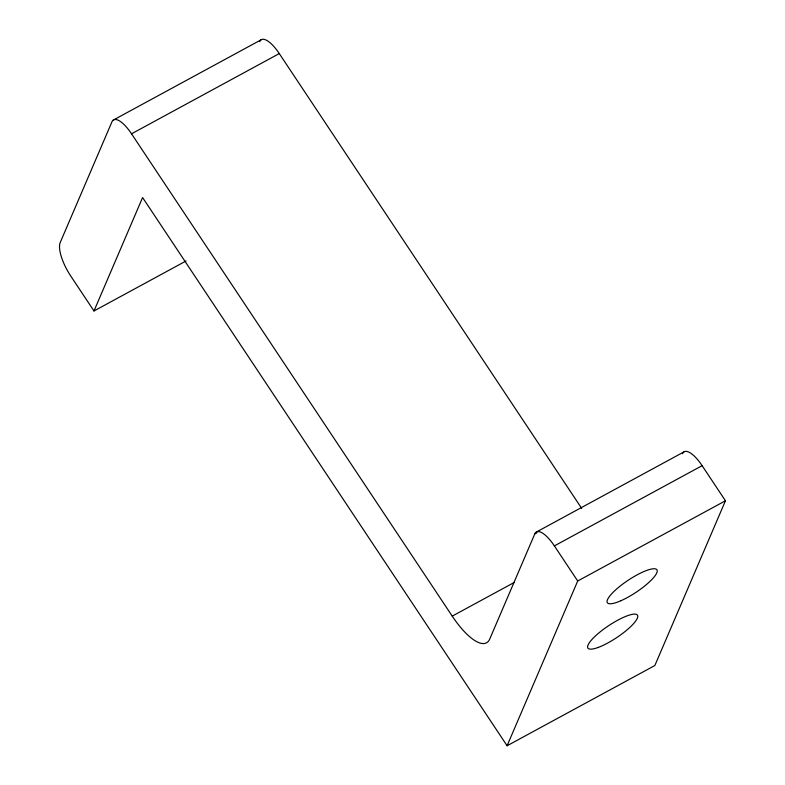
<?xml version="1.0" encoding="UTF-8"?>
<svg xmlns="http://www.w3.org/2000/svg" width="785" height="785" viewBox="0 0 785 785"><rect width="100%" height="100%" fill="white"/><g stroke="black" fill="none" stroke-linecap="round" stroke-linejoin="round"><path stroke-width="1.18" d="M536.92 532.789L534.771 533.957L489.761 638.99A53.566 18.035 61.5 0 1 452.229 616.127L131.527 133.803A27.975 9.42 61.5 0 0 111.931 121.861L60.18 242.604A27.975 9.42 61.5 0 0 70.64 275.869L93.984 310.978L142.595 197.545L507.1 745.75L654.847 665.523L725.458 500.771L702.114 465.672A27.975 9.42 61.5 0 0 682.518 453.73M507.1 745.75L577.711 580.998L725.458 500.771M113.325 120.056L261.071 39.829M131.527 133.803L279.274 53.576L581.665 508.366M93.984 310.978L186.055 260.973M536.165 532.152L683.912 451.924M534.771 533.957A27.975 9.42 61.5 0 1 554.377 545.899L702.114 465.672M452.229 616.127L514.322 582.411M554.377 545.899L577.711 580.998M259.678 41.634A27.975 9.42 61.5 0 1 279.274 53.576M598.337 647.389A29.761 7.202 -33.6 0 0 637.705 617.098A29.761 7.202 -33.6 0 0 602.046 630.394A29.761 7.202 -33.6 0 0 598.337 647.389M621.072 600.672A29.761 7.202 -33.6 0 0 657.182 570.401A29.761 7.202 -33.6 0 0 618.168 587.69A29.761 7.202 -33.6 0 0 621.072 600.672"/></g></svg>
